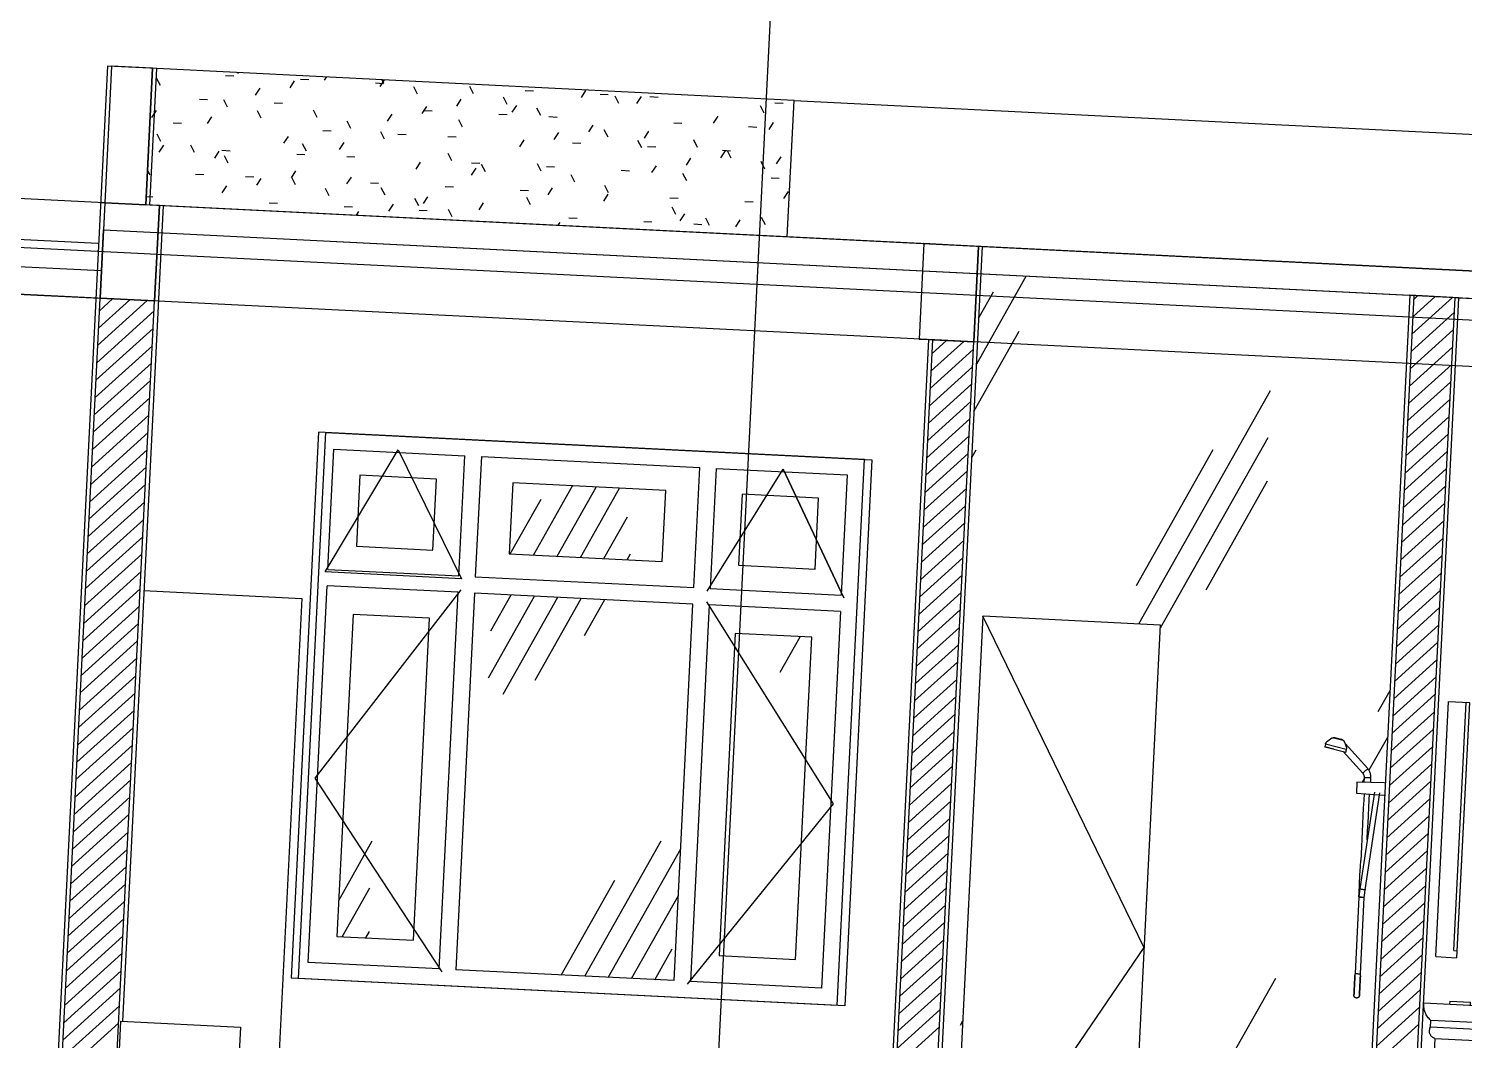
# Model space of a CAD drawing. Extents: x 549999 to 550212, y 1838161 to 1838467.
# Drawn here: x 550155.18 to 550160.43, y 1838237.65 to 1838241.35 of the extents above; entities that cross this region are included whole.
import ezdxf

# ---------------------------------------------------------------- set-up
doc = ezdxf.new("R2010")
doc.units = 0
for name, color, linetype in [('Level 1', 7, 'Continuous'), ('Level 14', 7, 'Continuous'), ('Level 15', 7, 'Continuous'), ('Level 18', 7, 'Continuous'), ('Level 20', 7, 'Continuous'), ('Level 27', 7, 'Continuous'), ('Level 3', 7, 'Continuous'), ('Level 4', 7, 'Continuous'), ('Level 5', 7, 'Continuous'), ('Level 7', 7, 'Continuous'), ('Level 8', 7, 'Continuous')]:
    doc.layers.add(name, color=color, linetype=linetype)

# ---------------------------------------------------------------- blocks, each defined once
blk = doc.blocks.new('CUA_W3')
at = {"layer": 'Level 5'}
for p, q in [((-94.4, 225), (-29.4, 106.7)), ((-29.4, 106.7), (-94.4, 0)), ((-94.4, 1), (-94.4, 0)), ((-94.4, 0), (-29.6, 0)), ((-29.6, 0), (-29.6, 1)), ((-29.6, 0), (-29.4, 0)), ((-29.4, 0), (-29.4, 1))]:
    blk.add_line(p, q, dxfattribs=at)
blk = doc.blocks.new('SO2006')
at = {"layer": 'Level 7'}
for p, q in [((-140.4, 280), (-340.4, 280)), ((-340.4, 280), (-340.4, 80)), ((-140.4, 80), (-140.4, 280)), ((-335.4, 229), (-310.9, 275)), ((-334.4, 230), (-334.4, 274)), ((-334.4, 274), (-286.4, 274)), ((-310.9, 275), (-285.4, 229)), ((-286.4, 230), (-286.4, 274)), ((-280.4, 274), (-280.4, 230)), ((-280.4, 274), (-200.4, 274)), ((-200.4, 230), (-200.4, 274)), ((-195.4, 229), (-169.9, 275)), ((-194.4, 274), (-194.4, 230)), ((-194.4, 274), (-146.4, 274)), ((-145.4, 229), (-169.9, 275)), ((-169.9, 275), (-145.4, 229)), ((-146.4, 274), (-146.4, 230)), ((-296.4, 265), (-324.4, 265)), ((-324.4, 265), (-324.4, 239)), ((-296.4, 239), (-296.4, 265)), ((-212.4, 265), (-268.4, 265)), ((-268.4, 265), (-268.4, 239)), ((-259.5, 239), (-246.5, 265)), ((-250.93, 239), (-237.93, 265)), ((-242.35, 239), (-229.35, 265)), ((-212.4, 239), (-212.4, 265)), ((-156.4, 265), (-184.4, 265)), ((-184.4, 265), (-184.4, 239)), ((-156.4, 239), (-156.4, 265)), ((-268.04, 239.05), (-257.82, 259.5)), ((-233.78, 239), (-225.94, 254.67)), ((-324.4, 239), (-296.4, 239)), ((-268.4, 239), (-212.4, 239)), ((-225.21, 239), (-224.13, 241.15)), ((-184.4, 239), (-156.4, 239)), ((-156.63, 239), (-156.4, 239.45)), ((-285.4, 229), (-335.4, 229)), ((-334.4, 230), (-286.4, 230)), ((-280.4, 230), (-200.4, 230)), ((-194.4, 230), (-146.4, 230)), ((-285.4, 225), (-335.4, 153.5)), ((-286.4, 224), (-334.4, 224)), ((-334.4, 86), (-334.4, 224)), ((-286.4, 86), (-286.4, 224)), ((-280.4, 224), (-280.4, 86)), ((-200.4, 224), (-280.4, 224)), ((-273.76, 193.33), (-258.43, 224)), ((-273.76, 210.48), (-267, 224)), ((-268.04, 187.62), (-249.85, 224)), ((-256.61, 193.33), (-241.28, 224)), ((-239.47, 210.48), (-232.71, 224)), ((-200.4, 86), (-200.4, 224)), ((-145.4, 153.5), (-195.4, 225)), ((-194.4, 224), (-194.4, 86)), ((-146.4, 224), (-194.4, 224)), ((-146.4, 224), (-146.4, 86)), ((-296.4, 214), (-324.4, 214)), ((-324.4, 214), (-324.4, 96)), ((-296.4, 96), (-296.4, 214)), ((-156.4, 214), (-184.4, 214)), ((-184.4, 214), (-184.4, 96)), ((-167.22, 200.67), (-160.56, 214)), ((-156.4, 96), (-156.4, 214)), ((-335.4, 153.5), (-285.4, 85)), ((-195.4, 85), (-145.4, 153.5)), ((-233.13, 86), (-207.71, 136.84)), ((-324.4, 109.19), (-313.23, 131.54)), ((-224.56, 86), (-200.4, 134.3)), ((-241.7, 86), (-223.88, 121.63)), ((-215.98, 86), (-200.4, 117.16)), ((-322.43, 96), (-313.23, 114.39)), ((-324.4, 96), (-296.4, 96)), ((-313.85, 96), (-312.62, 98.46)), ((-207.41, 86), (-201.63, 97.57)), ((-184.4, 96), (-156.4, 96)), ((-286.4, 86), (-334.4, 86)), ((-200.4, 86), (-280.4, 86)), ((-146.4, 86), (-194.4, 86)), ((-340.4, 80), (-140.4, 80))]:
    blk.add_line(p, q, dxfattribs=at)
blk = doc.blocks.new('LAO_T3')
at = {"layer": 'Level 1'}
for p, q in [((77.48, 108.69), (77.48, 202.22)), ((77.48, 202.22), (85.1, 202.22)), ((83.97, 111.23), (83.97, 202.22)), ((83.97, 202.22), (85.1, 202.22)), ((85.1, 202.22), (85.1, 111.23)), ((85.1, 202.22), (85.1, 108.69)), ((83.97, 111.23), (85.1, 111.23)), ((77.48, 108.69), (85.1, 108.69)), ((124.33, 91.44), (73.93, 91.44)), ((83.4, 92.71), (91.02, 92.71)), ((83.4, 92.71), (83.4, 91.44)), ((91.02, 91.44), (91.02, 92.71)), ((106.97, 91.44), (106.97, 92.05)), ((106.97, 92.05), (117.13, 92.05)), ((107.6, 92.13), (117.76, 92.13)), ((117.13, 92.05), (117.13, 91.44)), ((117.13, 91.5), (117.76, 91.5)), ((117.76, 92.13), (117.76, 91.5)), ((76.78, 82.77), (76.78, 85.31)), ((121.47, 85.31), (76.78, 85.31)), ((121.47, 85.31), (121.47, 82.77)), ((121.47, 82.77), (76.78, 82.77)), ((78.66, 78.74), (78.66, 12.7)), ((78.66, 78.74), (119.6, 78.74)), ((119.6, 12.7), (119.6, 78.74)), ((119.6, 76.2), (120.23, 76.2)), ((121.5, 76.2), (120.23, 76.2)), ((120.56, 15.57), (120.56, 75.87)), ((120.56, 75.87), (120.56, 15.57)), ((120.93, 15.94), (120.93, 75.5)), ((120.93, 75.5), (120.93, 15.94)), ((121.5, 76.2), (121.5, 74.93)), ((121.5, 74.93), (121.5, 16.51)), ((122.28, 45.98), (121.5, 45.98)), ((121.5, 45.27), (122.28, 45.27)), ((122.28, 45.27), (122.28, 45.98)), ((123.86, 45.44), (123.86, 45.81)), ((121.5, 16.51), (121.5, 15.24)), ((78.66, 12.7), (119.6, 12.7)), ((119.6, 15.24), (120.23, 15.24)), ((120.23, 15.24), (121.5, 15.24)), ((76.78, 6.13), (76.78, 8.67)), ((121.47, 8.67), (76.78, 8.67)), ((121.47, 6.13), (76.78, 6.13)), ((121.47, 8.67), (121.47, 6.13))]:
    blk.add_line(p, q, dxfattribs=at)
for points in [[(122.28, 45.98), (122.3, 46.01), (122.32, 46.03), (122.35, 46.06), (122.37, 46.09), (122.39, 46.11), (122.42, 46.14), (122.44, 46.16), (122.47, 46.19), (122.5, 46.21), (122.53, 46.23), (122.56, 46.25), (122.59, 46.27), (122.62, 46.28), (122.65, 46.3), (122.68, 46.31), (122.71, 46.33), (122.75, 46.34), (122.78, 46.35), (122.81, 46.36), (122.85, 46.37), (122.88, 46.37), (122.92, 46.38), (122.95, 46.38), (122.99, 46.38), (123.02, 46.39), (123.06, 46.39), (123.09, 46.38), (123.13, 46.38), (123.16, 46.38), (123.2, 46.37), (123.23, 46.36), (123.27, 46.35), (123.3, 46.34), (123.33, 46.33), (123.37, 46.32), (123.4, 46.3), (123.43, 46.29), (123.46, 46.27), (123.49, 46.25), (123.52, 46.23), (123.55, 46.21), (123.58, 46.19), (123.61, 46.17), (123.63, 46.15), (123.66, 46.12), (123.68, 46.1), (123.71, 46.07), (123.73, 46.04), (123.75, 46.01), (123.77, 45.98), (123.79, 45.95), (123.8, 45.92), (123.82, 45.89), (123.84, 45.86), (123.85, 45.83), (123.86, 45.81)], [(123.86, 45.44), (123.84, 45.41), (123.83, 45.37), (123.81, 45.34), (123.8, 45.31), (123.78, 45.28), (123.76, 45.25), (123.74, 45.22), (123.72, 45.2), (123.69, 45.17), (123.67, 45.14), (123.65, 45.12), (123.62, 45.09), (123.59, 45.07), (123.57, 45.05), (123.54, 45.03), (123.51, 45.01), (123.48, 44.99), (123.45, 44.97), (123.42, 44.95), (123.38, 44.94), (123.35, 44.93), (123.32, 44.91), (123.28, 44.9), (123.25, 44.89), (123.22, 44.89), (123.18, 44.88), (123.15, 44.87), (123.11, 44.87), (123.08, 44.87), (123.04, 44.87), (123.01, 44.87), (122.97, 44.87), (122.94, 44.87), (122.9, 44.87), (122.87, 44.88), (122.83, 44.89), (122.8, 44.9), (122.76, 44.91), (122.73, 44.92), (122.7, 44.93), (122.66, 44.94), (122.63, 44.96), (122.6, 44.98), (122.57, 44.99), (122.54, 45.01), (122.51, 45.03), (122.48, 45.05), (122.46, 45.08), (122.43, 45.1), (122.4, 45.12), (122.38, 45.15), (122.36, 45.18), (122.33, 45.2), (122.31, 45.23), (122.29, 45.26), (122.28, 45.27)], [(123.11, 44.87), (123.08, 44.87), (123.04, 44.87), (123.01, 44.87), (122.97, 44.87), (122.94, 44.87), (122.9, 44.87), (122.87, 44.88), (122.83, 44.89), (122.8, 44.9), (122.76, 44.91), (122.73, 44.92), (122.7, 44.93), (122.66, 44.94), (122.63, 44.96), (122.6, 44.98), (122.57, 44.99), (122.54, 45.01), (122.51, 45.03), (122.48, 45.05), (122.46, 45.08), (122.43, 45.1), (122.4, 45.12), (122.38, 45.15), (122.36, 45.18), (122.33, 45.2), (122.31, 45.23), (122.29, 45.26)], [(122.3, 46.01), (122.32, 46.03), (122.35, 46.06), (122.37, 46.09), (122.39, 46.11), (122.42, 46.14), (122.44, 46.16), (122.47, 46.19), (122.5, 46.21), (122.53, 46.23), (122.56, 46.25), (122.59, 46.27), (122.62, 46.28), (122.65, 46.3), (122.68, 46.31), (122.71, 46.33), (122.75, 46.34), (122.78, 46.35), (122.81, 46.36), (122.85, 46.37), (122.88, 46.37), (122.92, 46.38), (122.95, 46.38), (122.99, 46.38), (123.02, 46.39), (123.06, 46.39), (123.09, 46.38)], [(123.13, 46.38), (123.16, 46.38), (123.2, 46.37), (123.23, 46.36), (123.27, 46.35), (123.3, 46.34), (123.33, 46.33), (123.37, 46.32), (123.4, 46.3), (123.43, 46.29), (123.46, 46.27), (123.49, 46.25), (123.52, 46.23), (123.55, 46.21), (123.58, 46.19), (123.61, 46.17), (123.63, 46.15), (123.66, 46.12), (123.68, 46.1), (123.71, 46.07), (123.73, 46.04), (123.75, 46.01), (123.77, 45.98), (123.79, 45.95), (123.8, 45.92), (123.82, 45.89), (123.84, 45.86), (123.85, 45.83)], [(123.84, 45.41), (123.83, 45.37), (123.81, 45.34), (123.8, 45.31), (123.78, 45.28), (123.76, 45.25), (123.74, 45.22), (123.72, 45.2), (123.69, 45.17), (123.67, 45.14), (123.65, 45.12), (123.62, 45.09), (123.59, 45.07), (123.57, 45.05), (123.54, 45.03), (123.51, 45.01), (123.48, 44.99), (123.45, 44.97), (123.42, 44.95), (123.38, 44.94), (123.35, 44.93), (123.32, 44.91), (123.28, 44.9), (123.25, 44.89), (123.22, 44.89), (123.18, 44.88), (123.15, 44.87)], [(123.86, 45.81), (123.86, 45.81), (123.87, 45.81), (123.88, 45.81), (123.88, 45.81), (123.89, 45.81), (123.9, 45.81), (123.91, 45.8), (123.91, 45.8), (123.92, 45.8), (123.93, 45.8), (123.93, 45.79), (123.94, 45.79), (123.95, 45.79), (123.95, 45.78), (123.96, 45.78), (123.97, 45.77), (123.97, 45.77), (123.98, 45.77), (123.98, 45.76), (123.99, 45.75), (123.99, 45.75), (124, 45.74), (124, 45.74), (124.01, 45.73), (124.01, 45.73), (124.02, 45.72), (124.02, 45.71), (124.02, 45.71), (124.03, 45.7), (124.03, 45.69), (124.03, 45.69), (124.03, 45.68), (124.04, 45.67), (124.04, 45.66), (124.04, 45.66), (124.04, 45.65), (124.04, 45.64), (124.04, 45.63), (124.04, 45.63), (124.04, 45.63)], [(123.86, 45.81), (123.87, 45.81), (123.88, 45.81), (123.88, 45.81), (123.89, 45.81), (123.9, 45.81), (123.91, 45.8), (123.91, 45.8), (123.92, 45.8), (123.93, 45.8), (123.93, 45.79), (123.94, 45.79), (123.95, 45.79), (123.95, 45.78), (123.96, 45.78), (123.97, 45.77), (123.97, 45.77), (123.98, 45.77), (123.98, 45.76), (123.99, 45.75), (123.99, 45.75), (124, 45.74), (124, 45.74), (124.01, 45.73), (124.01, 45.73), (124.02, 45.72), (124.02, 45.71), (124.02, 45.71), (124.03, 45.7), (124.03, 45.69), (124.03, 45.69), (124.03, 45.68), (124.04, 45.67), (124.04, 45.66), (124.04, 45.66), (124.04, 45.65), (124.04, 45.64), (124.04, 45.63), (124.04, 45.63), (124.04, 45.63)], [(124.04, 45.63), (124.04, 45.62), (124.04, 45.61), (124.04, 45.6), (124.04, 45.6), (124.04, 45.59), (124.04, 45.58), (124.03, 45.57), (124.03, 45.57), (124.03, 45.56), (124.03, 45.55), (124.02, 45.55), (124.02, 45.54), (124.02, 45.53), (124.01, 45.53), (124.01, 45.52), (124, 45.51), (124, 45.51), (123.99, 45.5), (123.99, 45.5), (123.98, 45.49), (123.98, 45.49), (123.97, 45.48), (123.97, 45.48), (123.96, 45.47), (123.96, 45.47), (123.95, 45.47), (123.94, 45.46), (123.94, 45.46), (123.93, 45.46), (123.92, 45.45), (123.92, 45.45), (123.91, 45.45), (123.9, 45.45), (123.89, 45.44), (123.89, 45.44), (123.88, 45.44), (123.87, 45.44), (123.86, 45.44), (123.86, 45.44), (123.86, 45.44)], [(124.04, 45.63), (124.04, 45.62), (124.04, 45.61), (124.04, 45.6), (124.04, 45.6), (124.04, 45.59), (124.04, 45.58), (124.03, 45.57), (124.03, 45.57), (124.03, 45.56), (124.03, 45.55), (124.02, 45.55), (124.02, 45.54), (124.02, 45.53), (124.01, 45.53), (124.01, 45.52), (124, 45.51), (124, 45.51), (123.99, 45.5), (123.99, 45.5), (123.98, 45.49), (123.98, 45.49), (123.97, 45.48), (123.97, 45.48), (123.96, 45.47), (123.96, 45.47), (123.95, 45.47), (123.94, 45.46), (123.94, 45.46), (123.93, 45.46), (123.92, 45.45), (123.92, 45.45), (123.91, 45.45), (123.9, 45.45), (123.89, 45.44), (123.89, 45.44), (123.88, 45.44), (123.87, 45.44), (123.86, 45.44), (123.86, 45.44)]]:
    blk.add_lwpolyline(points, dxfattribs=at)
for points in [[(76.78, 85.31), (76.33, 85.68), (75.51, 86.52), (74.6, 88.02), (74.04, 89.69), (73.92, 90.86), (73.93, 91.44)], [(124.33, 91.44), (124.34, 90.86), (124.22, 89.69), (123.66, 88.02), (122.74, 86.52), (121.93, 85.68), (121.47, 85.31)], [(78.66, 78.74), (78.43, 78.8), (78.09, 78.93), (77.68, 79.19), (77.4, 79.43), (77.15, 79.69), (76.94, 79.99), (76.76, 80.31), (76.58, 80.76), (76.47, 81.36), (76.52, 82.09), (76.68, 82.55), (76.78, 82.77)], [(121.47, 82.77), (121.63, 82.44), (121.77, 81.91), (121.76, 81.18), (121.65, 80.7), (121.5, 80.31), (121.32, 79.99), (121.11, 79.69), (120.86, 79.43), (120.58, 79.19), (120.17, 78.93), (119.84, 78.8), (119.6, 78.74)], [(120.56, 75.87), (120.56, 75.9), (120.55, 75.94), (120.54, 76), (120.52, 76.03), (120.51, 76.05), (120.49, 76.08), (120.47, 76.1), (120.45, 76.12), (120.43, 76.14), (120.4, 76.16), (120.36, 76.18), (120.3, 76.19), (120.26, 76.2), (120.23, 76.2)], [(120.93, 75.5), (120.93, 75.53), (120.93, 75.58), (120.9, 75.64), (120.89, 75.68), (120.87, 75.71), (120.85, 75.73), (120.83, 75.76), (120.81, 75.78), (120.78, 75.8), (120.75, 75.82), (120.7, 75.84), (120.64, 75.86), (120.59, 75.87), (120.56, 75.87)], [(121.5, 74.93), (121.46, 75.01), (121.37, 75.17), (121.17, 75.37), (121.01, 75.46), (120.93, 75.5)], [(120.56, 15.57), (120.59, 15.57), (120.64, 15.58), (120.7, 15.6), (120.75, 15.62), (120.78, 15.64), (120.81, 15.66), (120.83, 15.68), (120.86, 15.71), (120.88, 15.75), (120.89, 15.78), (120.91, 15.81), (120.93, 15.86), (120.93, 15.91), (120.93, 15.94)], [(120.93, 15.94), (121.01, 15.98), (121.17, 16.07), (121.37, 16.27), (121.46, 16.43), (121.5, 16.51)], [(76.78, 8.67), (76.68, 8.89), (76.52, 9.35), (76.47, 10.08), (76.58, 10.68), (76.74, 11.08), (76.85, 11.29), (77, 11.56), (77.18, 11.78), (77.37, 11.98), (77.5, 12.1), (77.68, 12.24), (77.91, 12.39), (78.23, 12.56), (78.49, 12.66), (78.66, 12.7)], [(119.6, 12.7), (119.84, 12.64), (120.17, 12.51), (120.58, 12.25), (120.86, 12.01), (121.11, 11.75), (121.32, 11.45), (121.5, 11.13), (121.67, 10.68), (121.83, 9.84), (121.69, 9.11), (121.47, 8.67)], [(120.23, 15.24), (120.26, 15.24), (120.3, 15.25), (120.36, 15.26), (120.4, 15.28), (120.43, 15.3), (120.45, 15.32), (120.47, 15.34), (120.49, 15.37), (120.51, 15.4), (120.53, 15.42), (120.54, 15.45), (120.55, 15.5), (120.56, 15.54), (120.56, 15.57)], [(73.93, 0), (73.92, 0.58), (74.04, 1.75), (74.6, 3.42), (75.51, 4.92), (76.33, 5.76), (76.78, 6.13)], [(121.47, 6.13), (121.93, 5.76), (122.74, 4.92), (123.66, 3.42), (124.22, 1.75), (124.34, 0.58), (124.33, 0)]]:
    blk.add_open_spline(points, degree=3, dxfattribs=at)
blk = doc.blocks.new('FLOO33')
at = {"layer": 'Level 8'}
blk.add_line((-462.9, 345), (-424.4, 345), dxfattribs=at)
blk = doc.blocks.new('FURN57')
at = {"layer": 'Level 1'}
for p, q in [((-401.4, 218.91), (-343.38, 218.91)), ((-343.38, 218.91), (-343.38, 0))]:
    blk.add_line(p, q, dxfattribs=at)
blk = doc.blocks.new('FURN58')
at = {"layer": 'Level 1'}
for p, q in [((-401.77, 61.08), (-357.99, 61.08)), ((-401.77, 2), (-401.77, 61.08)), ((-357.99, 61.08), (-357.99, 2)), ((-357.99, 2), (-401.77, 2))]:
    blk.add_line(p, q, dxfattribs=at)
blk = doc.blocks.new('___V_2')
at = {"layer": 'Level 3'}
for p, q in [((33.27, 184.44), (33.07, 183.31)), ((33.27, 184.44), (40.98, 182.95)), ((35.44, 186.63), (33.59, 185.03)), ((40.41, 184.97), (40, 185.75)), ((49.16, 176.22), (40.4, 184.98)), ((36.41, 182.72), (33.07, 183.31)), ((33.07, 183.31), (40.81, 181.82)), ((39.85, 182), (47.4, 174.45)), ((55.6, 171.24), (45.48, 171)), ((45.48, 171), (45.48, 167)), ((48.02, 172.81), (48.02, 171.06)), ((50.52, 171.12), (50.52, 172.85)), ((45.48, 167), (55.6, 166.76)), ((52.03, 167.66), (48.44, 132.06)), ((50.43, 131.86), (54.04, 167.6)), ((48.27, 129.04), (48.27, 101.04)), ((48.27, 129.04), (49.27, 129.04)), ((48.56, 129.04), (48.4, 129.04)), ((48.77, 129.03), (48.56, 129.04)), ((49.01, 129.03), (48.77, 129.03)), ((49.27, 129.02), (49.01, 129.03)), ((49.27, 129.04), (49.53, 129.04)), ((49.53, 129.02), (49.27, 129.02)), ((49.53, 129.04), (49.77, 129.04)), ((49.77, 129.01), (49.53, 129.02)), ((49.77, 129.04), (49.97, 129.04)), ((49.97, 129.01), (49.77, 129.01)), ((49.98, 129.04), (50.13, 129.04)), ((50.13, 129), (49.98, 129.01)), ((50.27, 129), (50.14, 129)), ((50.27, 101.04), (50.27, 129.04))]:
    blk.add_line(p, q, dxfattribs=at)
for points in [[(33.27, 184.44), (33.28, 184.48), (33.29, 184.51), (33.29, 184.55), (33.3, 184.58), (33.32, 184.62), (33.33, 184.66), (33.34, 184.69), (33.36, 184.72), (33.37, 184.76), (33.39, 184.79), (33.41, 184.82), (33.43, 184.85), (33.45, 184.88), (33.48, 184.91), (33.5, 184.94), (33.53, 184.97), (33.55, 184.99), (33.58, 185.02), (33.59, 185.03)], [(35.44, 186.63), (35.47, 186.66), (35.5, 186.68), (35.53, 186.7), (35.56, 186.72), (35.59, 186.74), (35.62, 186.76), (35.66, 186.77), (35.69, 186.79), (35.72, 186.8), (35.76, 186.81), (35.79, 186.82), (35.83, 186.83), (35.87, 186.84), (35.9, 186.85), (35.94, 186.85), (35.97, 186.85), (36.01, 186.86), (36.05, 186.86), (36.08, 186.86), (36.12, 186.85), (36.16, 186.85), (36.19, 186.84), (36.22, 186.84)], [(36.22, 186.84), (36.22, 186.84), (36.22, 186.84), (36.23, 186.84), (36.24, 186.84), (36.25, 186.83), (36.26, 186.83), (36.28, 186.83), (36.3, 186.83), (36.32, 186.82), (36.34, 186.82), (36.37, 186.81), (36.39, 186.81), (36.42, 186.8), (36.46, 186.79), (36.49, 186.79), (36.53, 186.78), (36.57, 186.77), (36.61, 186.77), (36.65, 186.76), (36.69, 186.75), (36.74, 186.74), (36.79, 186.73), (36.84, 186.72), (36.89, 186.71), (36.94, 186.7), (36.99, 186.69), (37.05, 186.68), (37.1, 186.67), (37.16, 186.66), (37.22, 186.65), (37.28, 186.64), (37.34, 186.62), (37.4, 186.61), (37.46, 186.6), (37.52, 186.59), (37.58, 186.58), (37.65, 186.56), (37.71, 186.55), (37.77, 186.54), (37.84, 186.53), (37.9, 186.52), (37.96, 186.5), (38.02, 186.49), (38.09, 186.48), (38.15, 186.47), (38.21, 186.46), (38.27, 186.45), (38.33, 186.43), (38.39, 186.42), (38.44, 186.41), (38.5, 186.4), (38.56, 186.39), (38.61, 186.38), (38.66, 186.37), (38.72, 186.36), (38.77, 186.35), (38.81, 186.34), (38.86, 186.33), (38.91, 186.32), (38.95, 186.31), (38.99, 186.31), (39.03, 186.3), (39.07, 186.29), (39.1, 186.28), (39.14, 186.28), (39.17, 186.27), (39.2, 186.27), (39.23, 186.26), (39.25, 186.26), (39.27, 186.25), (39.29, 186.25), (39.31, 186.24), (39.32, 186.24), (39.34, 186.24), (39.35, 186.24), (39.35, 186.24), (39.36, 186.23), (39.36, 186.23), (39.36, 186.23)], [(39.36, 186.23), (39.36, 186.23), (39.36, 186.23), (39.35, 186.24), (39.34, 186.24), (39.33, 186.24), (39.32, 186.24), (39.3, 186.25), (39.28, 186.25), (39.26, 186.25), (39.24, 186.26), (39.21, 186.26), (39.19, 186.27), (39.15, 186.27), (39.12, 186.28), (39.09, 186.29), (39.05, 186.29), (39.01, 186.3), (38.97, 186.31), (38.93, 186.32), (38.89, 186.33), (38.84, 186.33), (38.79, 186.34), (38.74, 186.35), (38.69, 186.36), (38.64, 186.37), (38.59, 186.38), (38.53, 186.39), (38.48, 186.41), (38.42, 186.42), (38.36, 186.43), (38.3, 186.44), (38.24, 186.45), (38.18, 186.46), (38.12, 186.47), (38.06, 186.49), (37.99, 186.5), (37.93, 186.51), (37.87, 186.52), (37.81, 186.53), (37.74, 186.55), (37.68, 186.56), (37.62, 186.57), (37.56, 186.58), (37.49, 186.59), (37.43, 186.61), (37.37, 186.62), (37.31, 186.63), (37.25, 186.64), (37.19, 186.65), (37.13, 186.66), (37.08, 186.67), (37.02, 186.69), (36.97, 186.7), (36.92, 186.71), (36.86, 186.72), (36.81, 186.73), (36.77, 186.73), (36.72, 186.74), (36.67, 186.75), (36.63, 186.76), (36.59, 186.77), (36.55, 186.78), (36.51, 186.78), (36.47, 186.79), (36.44, 186.8), (36.41, 186.8), (36.38, 186.81), (36.35, 186.81), (36.33, 186.82), (36.31, 186.82), (36.29, 186.83), (36.27, 186.83), (36.25, 186.83), (36.24, 186.84), (36.23, 186.84), (36.22, 186.84), (36.22, 186.84), (36.22, 186.84), (36.22, 186.84)], [(39.36, 186.23), (39.4, 186.23), (39.43, 186.22), (39.47, 186.21), (39.5, 186.19), (39.54, 186.18), (39.57, 186.17), (39.61, 186.15), (39.64, 186.13), (39.67, 186.12), (39.7, 186.1), (39.73, 186.07), (39.76, 186.05), (39.79, 186.03), (39.82, 186), (39.84, 185.98), (39.87, 185.95), (39.89, 185.92), (39.91, 185.9), (39.94, 185.87), (39.96, 185.84), (39.98, 185.8), (39.99, 185.77), (40, 185.75)], [(47.4, 174.45), (47.46, 174.36), (47.53, 174.27), (47.59, 174.18), (47.65, 174.09), (47.7, 173.99), (47.75, 173.89), (47.8, 173.79), (47.84, 173.68), (47.88, 173.58), (47.91, 173.47), (47.94, 173.37), (47.96, 173.26), (47.98, 173.15), (48, 173.04), (48.01, 172.93), (48.02, 172.82), (48.02, 172.81)], [(50.52, 172.85), (50.51, 173.06), (50.49, 173.27), (50.46, 173.48), (50.43, 173.69), (50.38, 173.89), (50.33, 174.1), (50.27, 174.3), (50.2, 174.5), (50.13, 174.7), (50.04, 174.89), (49.95, 175.08), (49.85, 175.27), (49.75, 175.45), (49.63, 175.63), (49.51, 175.8), (49.38, 175.97), (49.25, 176.13), (49.24, 176.14)], [(48.27, 166.93), (48.27, 164.53), (48.27, 161.64), (48.27, 158.77), (48.27, 155.92), (48.27, 153.1), (48.27, 150.31), (48.27, 147.55), (48.27, 144.83), (48.27, 142.43)], [(50.27, 150.19), (50.27, 150.6), (50.27, 153.4), (50.27, 156.22), (50.27, 159.07), (50.27, 161.94), (50.27, 164.83), (50.27, 166.89)], [(48.27, 129.11), (48.27, 130.58), (48.27, 133.83), (48.27, 137.04), (48.27, 140.2), (48.27, 142.43)], [(48.44, 132.06), (48.31, 130.3), (48.27, 129.04)], [(48.44, 132.06), (48.47, 132.06), (48.57, 132.05), (48.73, 132.04), (48.93, 132.02), (49.17, 132), (49.43, 131.97), (49.69, 131.95), (49.93, 131.93), (50.14, 131.91), (50.29, 131.9), (50.39, 131.89), (50.43, 131.88)], [(50.27, 129), (50.34, 130.69), (50.43, 131.88)], [(48.27, 101.04), (48.27, 100.72), (48.27, 100.41), (48.27, 100.09), (48.27, 99.77), (48.27, 99.46), (48.27, 99.15), (48.27, 98.84), (48.27, 98.54), (48.27, 98.24), (48.27, 97.94), (48.27, 97.65), (48.27, 97.37), (48.27, 97.09), (48.27, 96.82), (48.27, 96.55), (48.27, 96.29), (48.27, 96.04), (48.27, 95.8), (48.27, 95.56), (48.27, 95.34), (48.27, 95.12), (48.27, 94.91), (48.27, 94.72), (48.27, 94.53), (48.27, 94.35), (48.27, 94.19), (48.27, 94.03), (48.27, 93.89), (48.27, 93.76), (48.27, 93.64), (48.27, 93.53), (48.27, 93.43), (48.27, 93.35), (48.27, 93.28), (48.27, 93.22), (48.27, 93.17), (48.27, 93.14), (48.27, 93.11), (48.27, 93.1), (48.27, 93.1)], [(48.27, 93.1), (48.27, 93.11), (48.27, 93.13), (48.27, 93.16), (48.27, 93.21), (48.27, 93.26), (48.27, 93.33), (48.27, 93.41), (48.27, 93.51), (48.27, 93.62), (48.27, 93.73), (48.27, 93.86), (48.27, 94), (48.27, 94.16), (48.27, 94.32), (48.27, 94.5), (48.27, 94.68), (48.27, 94.88), (48.27, 95.08), (48.27, 95.3), (48.27, 95.52), (48.27, 95.75), (48.27, 95.99), (48.27, 96.24), (48.27, 96.5), (48.27, 96.76), (48.27, 97.04), (48.27, 97.31), (48.27, 97.6), (48.27, 97.89), (48.27, 98.18), (48.27, 98.48), (48.27, 98.78), (48.27, 99.09), (48.27, 99.4), (48.27, 99.71), (48.27, 100.03), (48.27, 100.35), (48.27, 100.35)], [(50.27, 93.1), (50.27, 93.11), (50.27, 93.13), (50.27, 93.16), (50.27, 93.21), (50.27, 93.26), (50.27, 93.33), (50.27, 93.41), (50.27, 93.51), (50.27, 93.62), (50.27, 93.73), (50.27, 93.86), (50.27, 94), (50.27, 94.16), (50.27, 94.32), (50.27, 94.5), (50.27, 94.68), (50.27, 94.88), (50.27, 95.08), (50.27, 95.3), (50.27, 95.52), (50.27, 95.75), (50.27, 95.99), (50.27, 96.24), (50.27, 96.5), (50.27, 96.76), (50.27, 97.04), (50.27, 97.31), (50.27, 97.6), (50.27, 97.89), (50.27, 98.18), (50.27, 98.48), (50.27, 98.78), (50.27, 99.09), (50.27, 99.4), (50.27, 99.71), (50.27, 100.03), (50.27, 100.35), (50.27, 100.66), (50.27, 100.98), (50.27, 101.04)], [(50.27, 100.35), (50.27, 100.03), (50.27, 99.72), (50.27, 99.41), (50.27, 99.1), (50.27, 98.79), (50.27, 98.49), (50.27, 98.19), (50.27, 97.89), (50.27, 97.6), (50.27, 97.32), (50.27, 97.04), (50.27, 96.77), (50.27, 96.51), (50.27, 96.25), (50.27, 96), (50.27, 95.76), (50.27, 95.52), (50.27, 95.3), (50.27, 95.08), (50.27, 94.88), (50.27, 94.68), (50.27, 94.5), (50.27, 94.32), (50.27, 94.16), (50.27, 94.01), (50.27, 93.87), (50.27, 93.74), (50.27, 93.62), (50.27, 93.51), (50.27, 93.42), (50.27, 93.33), (50.27, 93.26), (50.27, 93.21), (50.27, 93.16), (50.27, 93.13), (50.27, 93.11), (50.27, 93.1)], [(50.27, 93.1), (50.27, 93.06), (50.26, 93.02), (50.26, 92.98), (50.25, 92.95), (50.25, 92.91), (50.24, 92.87), (50.23, 92.83), (50.22, 92.79), (50.2, 92.75), (50.19, 92.72), (50.17, 92.68), (50.15, 92.64), (50.13, 92.61), (50.11, 92.57), (50.09, 92.54), (50.07, 92.51), (50.04, 92.48), (50.02, 92.45), (49.99, 92.42), (49.96, 92.39), (49.93, 92.36), (49.9, 92.33), (49.87, 92.31), (49.84, 92.29), (49.81, 92.26), (49.77, 92.24), (49.74, 92.22), (49.7, 92.2), (49.67, 92.19), (49.63, 92.17), (49.59, 92.16), (49.55, 92.15), (49.51, 92.14), (49.48, 92.13), (49.44, 92.12), (49.4, 92.11), (49.36, 92.11), (49.32, 92.11), (49.28, 92.1), (49.24, 92.11), (49.2, 92.11), (49.16, 92.11), (49.12, 92.12), (49.08, 92.12), (49.04, 92.13), (49, 92.14), (48.96, 92.15), (48.92, 92.17), (48.89, 92.18), (48.85, 92.2), (48.81, 92.21), (48.78, 92.23), (48.74, 92.25), (48.71, 92.27), (48.68, 92.3), (48.65, 92.32), (48.62, 92.35), (48.59, 92.37), (48.56, 92.4), (48.53, 92.43), (48.5, 92.46), (48.48, 92.49), (48.45, 92.52), (48.43, 92.56), (48.41, 92.59), (48.39, 92.62), (48.37, 92.66), (48.35, 92.7), (48.34, 92.73), (48.32, 92.77), (48.31, 92.81), (48.3, 92.85), (48.29, 92.88), (48.28, 92.92), (48.28, 92.96), (48.27, 93), (48.27, 93.04), (48.27, 93.08), (48.27, 93.1)]]:
    blk.add_lwpolyline(points, dxfattribs=at)
for start_param, end_param in [(3.141593, 3.926988), (3.926991, 4.188788), (4.18879, 4.450588), (4.45059, 4.974188), (4.97419, 5.235988), (5.23599, 5.497787), (5.49779, 6.283185)]:
    blk.add_ellipse((49.27, 101.04), major_axis=(1, 0), ratio=0.003082, start_param=start_param, end_param=end_param, dxfattribs=at)
for points in [[(40.4, 184.98), (40.4, 184.98), (40.4, 184.97), (40.41, 184.93), (40.42, 184.9), (40.42, 184.88), (40.43, 184.85), (40.44, 184.82), (40.46, 184.76), (40.48, 184.7), (40.5, 184.66), (40.51, 184.63), (40.51, 184.61), (40.52, 184.59), (40.53, 184.57), (40.55, 184.52), (40.57, 184.46), (40.6, 184.39), (40.63, 184.33), (40.64, 184.29), (40.66, 184.25), (40.68, 184.19), (40.72, 184.12), (40.75, 184.04), (40.81, 183.92), (40.87, 183.78), (40.93, 183.66), (40.96, 183.61)], [(40.98, 182.95), (40.96, 182.86), (40.92, 182.71), (40.89, 182.52), (40.86, 182.37), (40.84, 182.23), (40.82, 182.04), (40.81, 181.9), (40.81, 181.82)], [(40.96, 183.61), (40.97, 183.57), (41, 183.5), (41.02, 183.39), (41.03, 183.28), (41.03, 183.14), (41.01, 183.03), (40.98, 182.95)], [(49.24, 176.14), (49.24, 176.14), (49.19, 176.1), (48.99, 175.91), (48.68, 175.63), (48.32, 175.29), (47.96, 174.96), (47.65, 174.68), (47.44, 174.49), (47.4, 174.45), (47.4, 174.45)], [(50.52, 172.85), (50.52, 172.85), (50.47, 172.85), (50.24, 172.85), (49.9, 172.84), (49.49, 172.83), (49.05, 172.83), (48.63, 172.82), (48.29, 172.81), (48.07, 172.81), (48.02, 172.81), (48.02, 172.81)]]:
    blk.add_open_spline(points, degree=3, dxfattribs=at)

msp = doc.modelspace()

# ---------------------------------------------------------------- linework, layer by layer
at = {"layer": 'Level 14'}
for p, q in [((550155.4838, 1838241.2154), (550155.4589, 1838240.7161)), ((550155.6336, 1838241.208), (550155.4838, 1838241.2154)), ((550155.6087, 1838240.7086), (550155.6336, 1838241.208)), ((550155.4589, 1838240.7161), (550155.6087, 1838240.7086)), ((550158.6484, 1838240.126), (550158.8297, 1838240.4474)), ((550158.6569, 1838240.2972), (550158.7095, 1838240.3904)), ((550155.4327, 1838240.1936), (550155.6143, 1838240.3579)), ((550155.4359, 1838240.2572), (550155.5507, 1838240.361)), ((550155.4391, 1838240.3207), (550155.4872, 1838240.3642)), ((550160.2408, 1838240.2352), (550160.3892, 1838240.3695)), ((550160.244, 1838240.2987), (550160.3257, 1838240.3726)), ((550160.2472, 1838240.3623), (550160.2621, 1838240.3758)), ((550155.4296, 1838240.13), (550155.6393, 1838240.3198)), ((550160.2376, 1838240.1716), (550160.3949, 1838240.3139)), ((550155.4264, 1838240.0665), (550155.6361, 1838240.2562)), ((550158.6398, 1838239.9547), (550158.8042, 1838240.2461)), ((550160.2345, 1838240.108), (550160.3918, 1838240.2504)), ((550155.4232, 1838240.0029), (550155.6329, 1838240.1927)), ((550158.4787, 1838240.0366), (550158.636, 1838240.1789)), ((550158.4819, 1838240.1002), (550158.6016, 1838240.2085)), ((550158.485, 1838240.1637), (550158.5381, 1838240.2117)), ((550160.2313, 1838240.0445), (550160.3886, 1838240.1868)), ((550155.42, 1838239.9394), (550155.6298, 1838240.1291)), ((550160.2281, 1838239.9809), (550160.3854, 1838240.1232)), ((550155.4168, 1838239.8758), (550155.6266, 1838240.0656)), ((550158.4755, 1838239.9731), (550158.6328, 1838240.1154)), ((550158.4723, 1838239.9095), (550158.6296, 1838240.0518)), ((550159.2418, 1838239.1753), (550159.7231, 1838240.0285)), ((550160.2249, 1838239.9174), (550160.3822, 1838240.0597)), ((550155.4137, 1838239.8122), (550155.6234, 1838240.002)), ((550158.4692, 1838239.8459), (550158.6265, 1838239.9883)), ((550160.2217, 1838239.8538), (550160.379, 1838239.9961)), ((550155.4105, 1838239.7487), (550155.6202, 1838239.9384)), ((550158.466, 1838239.7824), (550158.6233, 1838239.9247)), ((550160.2186, 1838239.7902), (550160.3759, 1838239.9326)), ((550155.4073, 1838239.6851), (550155.6171, 1838239.8749)), ((550158.4628, 1838239.7188), (550158.6201, 1838239.8611)), ((550159.3214, 1838239.1604), (550159.7145, 1838239.8573)), ((550160.2154, 1838239.7267), (550160.3727, 1838239.869)), ((550155.4041, 1838239.6216), (550155.6139, 1838239.8113)), ((550158.6312, 1838239.7835), (550158.647, 1838239.8115)), ((550159.2329, 1838239.3155), (550159.5137, 1838239.8133)), ((550160.2122, 1838239.6631), (550160.3695, 1838239.8054)), ((550158.4596, 1838239.6553), (550158.6169, 1838239.7976)), ((550155.401, 1838239.558), (550155.6107, 1838239.7478)), ((550158.4565, 1838239.5917), (550158.6138, 1838239.734)), ((550159.488, 1838239.2996), (550159.7126, 1838239.6978)), ((550160.209, 1838239.5996), (550160.3663, 1838239.7419)), ((550155.3978, 1838239.4944), (550155.6075, 1838239.6842)), ((550158.4533, 1838239.5281), (550158.6106, 1838239.6705)), ((550160.2059, 1838239.536), (550160.3632, 1838239.6783)), ((550155.3946, 1838239.4309), (550155.6043, 1838239.6206)), ((550158.4501, 1838239.4646), (550158.6074, 1838239.6069)), ((550160.2027, 1838239.4724), (550160.36, 1838239.6148)), ((550155.3914, 1838239.3673), (550155.6012, 1838239.5571)), ((550158.4469, 1838239.401), (550158.6042, 1838239.5433)), ((550160.1995, 1838239.4089), (550160.3568, 1838239.5512)), ((550155.3882, 1838239.3038), (550155.598, 1838239.4935)), ((550160.1963, 1838239.3453), (550160.3536, 1838239.4876)), ((550158.4437, 1838239.3375), (550158.601, 1838239.4798)), ((550155.3851, 1838239.2402), (550155.5948, 1838239.43)), ((550158.4406, 1838239.2739), (550158.5979, 1838239.4162)), ((550160.1931, 1838239.2818), (550160.3504, 1838239.4241)), ((550155.3819, 1838239.1766), (550155.5916, 1838239.3664)), ((550158.4374, 1838239.2103), (550158.5947, 1838239.3527)), ((550160.19, 1838239.2182), (550160.3473, 1838239.3605)), ((550155.3787, 1838239.1131), (550155.5885, 1838239.3028)), ((550158.4342, 1838239.1468), (550158.5915, 1838239.2891)), ((550160.1868, 1838239.1546), (550160.3441, 1838239.297)), ((550155.3755, 1838239.0495), (550155.5853, 1838239.2393)), ((550158.431, 1838239.0832), (550158.5883, 1838239.2255)), ((550160.1836, 1838239.0911), (550160.3409, 1838239.2334)), ((550155.3724, 1838238.986), (550155.5821, 1838239.1757)), ((550158.4279, 1838239.0196), (550158.5852, 1838239.162)), ((550160.1804, 1838239.0275), (550160.3377, 1838239.1698)), ((550155.3692, 1838238.9224), (550155.5789, 1838239.1122)), ((550158.4247, 1838238.9561), (550158.582, 1838239.0984)), ((550160.1773, 1838238.964), (550160.3346, 1838239.1063)), ((550155.366, 1838238.8588), (550155.5757, 1838239.0486)), ((550158.4215, 1838238.8925), (550158.5788, 1838239.0349)), ((550160.1741, 1838238.9004), (550160.3314, 1838239.0427)), ((550155.3628, 1838238.7953), (550155.5726, 1838238.985)), ((550158.4183, 1838238.829), (550158.5756, 1838238.9713)), ((550160.1709, 1838238.8368), (550160.3282, 1838238.9792)), ((550155.3596, 1838238.7317), (550155.5694, 1838238.9215)), ((550160.1169, 1838238.854), (550160.1606, 1838238.9314)), ((550160.1677, 1838238.7733), (550160.325, 1838238.9156)), ((550155.3565, 1838238.6682), (550155.5662, 1838238.8579)), ((550158.4151, 1838238.7654), (550158.5724, 1838238.9077)), ((550158.412, 1838238.7018), (550158.5693, 1838238.8442)), ((550160.1645, 1838238.7097), (550160.3218, 1838238.852)), ((550155.3533, 1838238.6046), (550155.563, 1838238.7944)), ((550158.4088, 1838238.6383), (550158.5661, 1838238.7806)), ((550160.0845, 1838238.6404), (550160.152, 1838238.7601)), ((550160.1614, 1838238.6462), (550160.3187, 1838238.7885)), ((550155.3501, 1838238.541), (550155.5599, 1838238.7308)), ((550158.4056, 1838238.5747), (550158.5629, 1838238.7171)), ((550160.1582, 1838238.5826), (550160.3155, 1838238.7249)), ((550155.3469, 1838238.4775), (550155.5567, 1838238.6672)), ((550158.4024, 1838238.5112), (550158.5597, 1838238.6535)), ((550160.155, 1838238.519), (550160.3123, 1838238.6614)), ((550155.3438, 1838238.4139), (550155.5535, 1838238.6037)), ((550160.0584, 1838238.5942), (550160.0683, 1838238.6117)), ((550160.1518, 1838238.4555), (550160.3091, 1838238.5978)), ((550158.3993, 1838238.4476), (550158.5566, 1838238.5899)), ((550155.3406, 1838238.3503), (550155.5503, 1838238.5401)), ((550158.3961, 1838238.384), (550158.5534, 1838238.5264)), ((550160.1487, 1838238.3919), (550160.306, 1838238.5342)), ((550155.3374, 1838238.2868), (550155.5471, 1838238.4766)), ((550158.3929, 1838238.3205), (550158.5502, 1838238.4628)), ((550160.1455, 1838238.3284), (550160.3028, 1838238.4707)), ((550155.3342, 1838238.2232), (550155.544, 1838238.413)), ((550158.3897, 1838238.2569), (550158.547, 1838238.3992)), ((550160.1423, 1838238.2648), (550160.2996, 1838238.4071)), ((550155.3311, 1838238.1597), (550155.5408, 1838238.3494)), ((550158.3865, 1838238.1934), (550158.5438, 1838238.3357)), ((550160.1391, 1838238.2012), (550160.2964, 1838238.3436)), ((550155.3279, 1838238.0961), (550155.5376, 1838238.2859)), ((550160.1359, 1838238.1377), (550160.2932, 1838238.28)), ((550158.3834, 1838238.1298), (550158.5407, 1838238.2721)), ((550155.3247, 1838238.0325), (550155.5344, 1838238.2223)), ((550158.3802, 1838238.0662), (550158.5375, 1838238.2086)), ((550160.1328, 1838238.0741), (550160.2901, 1838238.2164)), ((550155.3215, 1838237.969), (550155.5313, 1838238.1588)), ((550158.377, 1838238.0027), (550158.5343, 1838238.145)), ((550160.1296, 1838238.0106), (550160.2869, 1838238.1529)), ((550155.3183, 1838237.9054), (550155.5281, 1838238.0952)), ((550158.3738, 1838237.9391), (550158.5311, 1838238.0814)), ((550160.1264, 1838237.947), (550160.2837, 1838238.0893)), ((550155.3152, 1838237.8419), (550155.5249, 1838238.0316)), ((550158.3707, 1838237.8756), (550158.528, 1838238.0179)), ((550160.1232, 1838237.8834), (550160.2805, 1838238.0258)), ((550155.312, 1838237.7783), (550155.5217, 1838237.9681)), ((550158.3675, 1838237.812), (550158.5248, 1838237.9543)), ((550160.1201, 1838237.8199), (550160.2774, 1838237.9622)), ((550155.3088, 1838237.7147), (550155.5185, 1838237.9045)), ((550158.3643, 1838237.7484), (550158.5216, 1838237.8908)), ((550159.2075, 1838236.9296), (550159.7424, 1838237.878)), ((550160.1169, 1838237.7563), (550160.2742, 1838237.8986)), ((550155.3056, 1838237.6512), (550155.5154, 1838237.841)), ((550158.3611, 1838237.6849), (550158.5184, 1838237.8272)), ((550160.1137, 1838237.6928), (550160.271, 1838237.8351)), ((550155.3025, 1838237.5876), (550155.5122, 1838237.7774)), ((550158.3579, 1838237.6213), (550158.5153, 1838237.7636)), ((550160.1105, 1838237.6292), (550160.2678, 1838237.7715)), ((550155.2993, 1838237.5241), (550155.509, 1838237.7138)), ((550158.3548, 1838237.5578), (550158.5121, 1838237.7001)), ((550158.5895, 1838237.7067), (550158.5983, 1838237.7224)), ((550160.1073, 1838237.5656), (550160.2647, 1838237.708))]:
    msp.add_line(p, q, dxfattribs=at)
at = {"layer": 'Level 15'}
for p, q in [((550155.6621, 1838241.1444), (550155.6484, 1838241.1712)), ((550155.9007, 1838241.1817), (550155.9309, 1838241.1802)), ((550155.948, 1838241.1881), (550155.9458, 1838241.1923)), ((550156.1747, 1838241.168), (550156.2049, 1838241.1665)), ((550156.2699, 1838241.1761), (550156.2619, 1838241.1638)), ((550156.0255, 1838241.1348), (550156.0091, 1838241.1094)), ((550156.1519, 1838241.1619), (550156.1355, 1838241.1366)), ((550156.4487, 1838241.1543), (550156.4788, 1838241.1528)), ((550156.4808, 1838241.1656), (550156.4652, 1838241.1414)), ((550156.4799, 1838241.1525), (550156.473, 1838241.166)), ((550156.603, 1838241.1129), (550156.5893, 1838241.1397)), ((550156.8075, 1838241.1149), (550156.7937, 1838241.1418)), ((550156.9967, 1838241.1269), (550157.0268, 1838241.1254)), ((550157.2177, 1838241.1266), (550157.2013, 1838241.1013)), ((550155.8048, 1838241.095), (550155.835, 1838241.0935)), ((550155.9083, 1838241.065), (550155.8945, 1838241.0919)), ((550156.0788, 1838241.0813), (550156.109, 1838241.0798)), ((550156.6352, 1838241.0675), (550156.6188, 1838241.0421)), ((550156.7616, 1838241.0947), (550156.7452, 1838241.0693)), ((550156.9306, 1838241.0752), (550156.9168, 1838241.1021)), ((550156.9648, 1838241.0722), (550156.9484, 1838241.0469)), ((550157.0537, 1838241.0356), (550157.0399, 1838241.0624)), ((550157.2706, 1838241.1132), (550157.3008, 1838241.1117)), ((550157.3395, 1838241.0793), (550157.3257, 1838241.1062)), ((550157.4209, 1838241.1042), (550157.4045, 1838241.0789)), ((550157.4533, 1838241.1041), (550157.4834, 1838241.1026)), ((550157.8715, 1838241.0438), (550157.8577, 1838241.0706)), ((550157.9099, 1838241.0813), (550157.94, 1838241.0798)), ((550155.6462, 1838241.0532), (550155.6298, 1838241.0278)), ((550155.8494, 1838241.0308), (550155.833, 1838241.0054)), ((550156.0314, 1838241.0254), (550156.0176, 1838241.0522)), ((550156.2358, 1838241.0274), (550156.2221, 1838241.0543)), ((550156.3589, 1838240.9877), (550156.3451, 1838241.0146)), ((550156.5087, 1838241.0403), (550156.4924, 1838241.0149)), ((550156.6268, 1838241.0539), (550156.6569, 1838241.0524)), ((550156.7678, 1838240.9918), (550156.7541, 1838241.0187)), ((550156.9008, 1838241.0402), (550156.9309, 1838241.0387)), ((550157.0834, 1838241.031), (550157.1135, 1838241.0295)), ((550157.7009, 1838241.0322), (550157.6846, 1838241.0068)), ((550157.9042, 1838241.0097), (550157.8878, 1838240.9844)), ((550155.6642, 1838240.9399), (550155.6504, 1838240.9667)), ((550155.709, 1838241.0082), (550155.7391, 1838241.0067)), ((550156.1295, 1838240.9587), (550156.1131, 1838240.9334)), ((550156.2569, 1838240.9808), (550156.287, 1838240.9793)), ((550156.482, 1838240.9481), (550156.4682, 1838240.9749)), ((550156.5309, 1838240.9671), (550156.561, 1838240.9656)), ((550156.7135, 1838240.958), (550156.7437, 1838240.9565)), ((550157.1184, 1838240.973), (550157.1021, 1838240.9477)), ((550157.2448, 1838241.0002), (550157.2285, 1838240.9749)), ((550157.2998, 1838240.9563), (550157.2861, 1838240.9831)), ((550157.4481, 1838240.9778), (550157.4317, 1838240.9524)), ((550157.54, 1838241.0082), (550157.5702, 1838241.0067)), ((550157.814, 1838240.9945), (550157.8442, 1838240.993)), ((550155.6734, 1838240.9268), (550155.657, 1838240.9014)), ((550155.7873, 1838240.9002), (550155.7735, 1838240.9271)), ((550155.8766, 1838240.9043), (550155.8602, 1838240.879)), ((550155.887, 1838240.9077), (550155.9172, 1838240.9062)), ((550156.1962, 1838240.9043), (550156.1824, 1838240.9312)), ((550156.3327, 1838240.9363), (550156.3163, 1838240.9109)), ((550156.992, 1838240.9458), (550156.9756, 1838240.9205)), ((550157.1702, 1838240.9352), (550157.2003, 1838240.9336)), ((550157.4229, 1838240.9166), (550157.4091, 1838240.9434)), ((550157.4441, 1838240.9215), (550157.4743, 1838240.9199)), ((550157.6274, 1838240.9186), (550157.6136, 1838240.9455)), ((550157.7281, 1838240.9057), (550157.7117, 1838240.8804)), ((550157.7181, 1838240.9078), (550157.7483, 1838240.9063)), ((550157.7504, 1838240.879), (550157.7367, 1838240.9058)), ((550155.9103, 1838240.8606), (550155.8966, 1838240.8874)), ((550156.161, 1838240.894), (550156.1912, 1838240.8925)), ((550156.3437, 1838240.8849), (550156.3738, 1838240.8834)), ((550156.6127, 1838240.8642), (550156.5964, 1838240.8389)), ((550156.7282, 1838240.8687), (550156.7144, 1838240.8956)), ((550156.8003, 1838240.8621), (550156.8304, 1838240.8606)), ((550156.8512, 1838240.8291), (550156.8375, 1838240.8559)), ((550157.0557, 1838240.8311), (550157.0419, 1838240.858)), ((550157.4753, 1838240.8514), (550157.4589, 1838240.826)), ((550157.6017, 1838240.8785), (550157.5853, 1838240.8532)), ((550157.8735, 1838240.8393), (550157.8598, 1838240.8662)), ((550157.9314, 1838240.8833), (550157.915, 1838240.858)), ((550155.6245, 1838240.8168), (550155.615, 1838240.8353)), ((550155.7912, 1838240.821), (550155.8213, 1838240.8195)), ((550155.9738, 1838240.8119), (550156.0039, 1838240.8103)), ((550156.0302, 1838240.8051), (550156.0138, 1838240.7798)), ((550156.1566, 1838240.8323), (550156.1403, 1838240.8069)), ((550156.1565, 1838240.7812), (550156.1427, 1838240.8081)), ((550156.3599, 1838240.8099), (550156.3435, 1838240.7845)), ((550156.816, 1838240.8418), (550156.7996, 1838240.8165)), ((550157.0743, 1838240.8484), (550157.1044, 1838240.8469)), ((550157.1788, 1838240.7915), (550157.165, 1838240.8183)), ((550157.3483, 1838240.8347), (550157.3784, 1838240.8332)), ((550157.5877, 1838240.7955), (550157.5739, 1838240.8224)), ((550157.8962, 1838240.8073), (550157.9264, 1838240.8058)), ((550155.9038, 1838240.7779), (550155.8874, 1838240.7526)), ((550156.2796, 1838240.7416), (550156.2658, 1838240.7684)), ((550156.4304, 1838240.789), (550156.4606, 1838240.7875)), ((550156.484, 1838240.7436), (550156.4703, 1838240.7705)), ((550156.7044, 1838240.7753), (550156.7345, 1838240.7738)), ((550156.9784, 1838240.7616), (550157.0085, 1838240.7601)), ((550157.096, 1838240.7698), (550157.0796, 1838240.7444)), ((550157.2992, 1838240.7474), (550157.2829, 1838240.722)), ((550157.3019, 1838240.7518), (550157.2881, 1838240.7786)), ((550157.9585, 1838240.7569), (550157.9422, 1838240.7315)), ((550155.4589, 1838240.7161), (550155.4539, 1838240.6162)), ((550171.7385, 1838239.9022), (550155.4589, 1838240.7161)), ((550155.6102, 1838240.7385), (550155.6341, 1838240.7373)), ((550156.0606, 1838240.716), (550156.0907, 1838240.7145)), ((550156.3345, 1838240.7023), (550156.3647, 1838240.7008)), ((550156.5135, 1838240.7106), (550156.4971, 1838240.6853)), ((550156.6071, 1838240.704), (550156.5934, 1838240.7308)), ((550156.6399, 1838240.7378), (550156.6235, 1838240.7125)), ((550156.8431, 1838240.7154), (550156.8268, 1838240.69)), ((550157.016, 1838240.708), (550157.0023, 1838240.7349)), ((550157.5263, 1838240.7342), (550157.5565, 1838240.7327)), ((550157.548, 1838240.6725), (550157.5343, 1838240.6993)), ((550157.8003, 1838240.7205), (550157.8305, 1838240.719)), ((550156.3871, 1838240.6834), (550156.3784, 1838240.6701)), ((550156.6085, 1838240.6886), (550156.6387, 1838240.6871)), ((550156.7302, 1838240.6643), (550156.7164, 1838240.6911)), ((550157.1232, 1838240.6434), (550157.1166, 1838240.6332)), ((550157.1565, 1838240.6612), (550157.1866, 1838240.6597)), ((550157.4305, 1838240.6475), (550157.4606, 1838240.646)), ((550157.5793, 1838240.6753), (550157.5629, 1838240.65)), ((550157.6711, 1838240.6328), (550157.6573, 1838240.6597)), ((550157.7825, 1838240.6529), (550157.7661, 1838240.6275)), ((550157.8756, 1838240.6348), (550157.8618, 1838240.6617)), ((550155.4539, 1838240.6162), (550170.6109, 1838239.8584)), ((550157.6131, 1838240.6383), (550157.6432, 1838240.6368)), ((550155.4464, 1838240.4664), (550154.8471, 1838240.4963)), ((550155.4414, 1838240.3665), (550155.4464, 1838240.4664)), ((550154.8421, 1838240.3965), (550155.2125, 1838240.3779)), ((550155.2125, 1838240.3779), (550155.4414, 1838240.3665))]:
    msp.add_line(p, q, dxfattribs=at)
at = {"layer": 'Level 18'}
for p, q in [((550157.5196, 1838233.8898), (550158.1663, 1838246.8269)), ((550150.4145, 1838240.9682), (550179.2615, 1838239.5261))]:
    msp.add_line(p, q, dxfattribs=at)
at = {"layer": 'Level 20'}
for p, q in [((550205.9506, 1838238.0116), (550154.0494, 1838240.6063)), ((550205.9421, 1838237.8418), (550154.0409, 1838240.4365))]:
    msp.add_line(p, q, dxfattribs=at)
at = {"layer": 'Level 27'}
for p, q in [((550155.4589, 1838240.7161), (550155.4414, 1838240.3665)), ((550155.4589, 1838240.7161), (550155.4414, 1838240.3665)), ((550155.6586, 1838240.7061), (550155.4589, 1838240.7161)), ((550155.6586, 1838240.7061), (550155.4589, 1838240.7161)), ((550155.6411, 1838240.3565), (550155.6586, 1838240.7061)), ((550155.6411, 1838240.3565), (550155.6586, 1838240.7061)), ((550158.4551, 1838240.5663), (550158.4376, 1838240.2167)), ((550158.4551, 1838240.5663), (550158.4376, 1838240.2167)), ((550158.6549, 1838240.5563), (550158.4551, 1838240.5663)), ((550158.6549, 1838240.5563), (550158.4551, 1838240.5663)), ((550158.6374, 1838240.2067), (550158.6549, 1838240.5563)), ((550158.6374, 1838240.2067), (550158.6549, 1838240.5563)), ((550155.4414, 1838240.3665), (550155.6411, 1838240.3565)), ((550155.4414, 1838240.3665), (550155.6411, 1838240.3565)), ((550158.4376, 1838240.2167), (550158.4726, 1838240.215)), ((550158.4376, 1838240.2167), (550158.4726, 1838240.215)), ((550158.4726, 1838240.215), (550158.6374, 1838240.2067)), ((550158.4726, 1838240.215), (550158.4876, 1838240.2142)), ((550158.4876, 1838240.2142), (550158.6374, 1838240.2067))]:
    msp.add_line(p, q, dxfattribs=at)
at = {"layer": 'Level 4'}
for p, q in [((550155.4688, 1838241.2162), (550155.2591, 1838237.0214)), ((550155.4838, 1838241.2154), (550155.4589, 1838240.7161)), ((550155.6486, 1838241.2072), (550155.4688, 1838241.2162)), ((550155.6236, 1838240.7078), (550155.6486, 1838241.2072)), ((550155.4439, 1838240.7168), (550155.6236, 1838240.7078)), ((550155.5243, 1838237.7199), (550155.6736, 1838240.7053)), ((550155.6586, 1838240.7061), (550155.6411, 1838240.3565)), ((550155.4414, 1838240.3665), (550155.4539, 1838240.6162)), ((550158.4901, 1838236.96), (550158.6698, 1838240.5555)), ((550158.6549, 1838240.5563), (550158.6374, 1838240.2067)), ((550155.2791, 1838237.1206), (550155.4414, 1838240.3665)), ((550155.6411, 1838240.3565), (550155.4414, 1838240.3665)), ((550155.4789, 1838237.1106), (550155.6411, 1838240.3565)), ((550160.2329, 1838240.3773), (550160.0581, 1838236.8816)), ((550160.2479, 1838240.3765), (550160.0731, 1838236.8809)), ((550160.3977, 1838240.369), (550160.2229, 1838236.8734)), ((550160.4127, 1838240.3683), (550160.2329, 1838240.3773)), ((550160.2379, 1838236.8727), (550160.4127, 1838240.3683)), ((550158.3253, 1838236.9683), (550158.4876, 1838240.2142)), ((550158.4726, 1838240.215), (550158.3408, 1838237.5791)), ((550158.6374, 1838240.2067), (550158.4726, 1838240.215)), ((550158.4751, 1838236.9608), (550158.6374, 1838240.2067)), ((550156.168, 1838237.8771), (550156.2678, 1838239.8746)), ((550156.2678, 1838239.8746), (550158.2654, 1838239.7748)), ((550158.2654, 1838239.7748), (550158.1655, 1838237.7773)), ((550158.56, 1838236.9565), (550158.6723, 1838239.2037)), ((550158.6723, 1838239.2037), (550159.3195, 1838239.1714)), ((550159.3195, 1838239.1714), (550159.2072, 1838236.9242)), ((550158.1655, 1838237.7773), (550156.168, 1838237.8771))]:
    msp.add_line(p, q, dxfattribs=at)
at = {"layer": 'Level 8'}
for p, q in [((550155.6336, 1838241.208), (550155.6087, 1838240.7086)), ((550157.9807, 1838241.0906), (550155.6486, 1838241.2072)), ((550157.9557, 1838240.5912), (550157.9807, 1838241.0906)), ((550157.9807, 1838241.0906), (550163.9732, 1838240.791)), ((550155.4589, 1838240.7161), (550155.4539, 1838240.6162)), ((550155.6236, 1838240.7078), (550171.5737, 1838239.9104)), ((550155.4539, 1838240.6162), (550160.2329, 1838240.3773)), ((550155.4464, 1838240.4664), (550154.8471, 1838240.4963)), ((550155.4414, 1838240.3665), (550155.4464, 1838240.4664)), ((550154.8421, 1838240.3965), (550155.4414, 1838240.3665)), ((550160.4127, 1838240.3683), (550171.7335, 1838239.8023))]:
    msp.add_line(p, q, dxfattribs=at)

# ---------------------------------------------------------------- block references
at = {"layer": 'Level 1', "xscale": 0.010000000000000004, "yscale": 0.01, "rotation": -2.8619937920406366}
for name in ['FURN57', 'LAO_T3', 'FURN58']:
    msp.add_blockref(name, (550159.5, 1838236.91), dxfattribs=at)
at = {"layer": 'Level 3', "xscale": 0.010000000000000004, "yscale": 0.01, "rotation": -2.8619937920406366}
msp.add_blockref('___V_2', (550159.5, 1838236.91), dxfattribs=at)
at = {"layer": 'Level 5', "xscale": 0.010000000000000004, "yscale": 0.01, "rotation": -2.8619937920406366}
msp.add_blockref('CUA_W3', (550159.5, 1838236.91), dxfattribs=at)
at = {"layer": 'Level 7', "xscale": 0.010000000000000004, "yscale": 0.01, "rotation": -2.8619937920406366}
msp.add_blockref('SO2006', (550159.5, 1838236.91), dxfattribs=at)
at = {"layer": 'Level 8', "xscale": 0.010000000000000004, "yscale": 0.01, "rotation": -2.8619937920406366}
msp.add_blockref('FLOO33', (550159.5, 1838236.91), dxfattribs=at)

doc.saveas('drawing.dxf')
